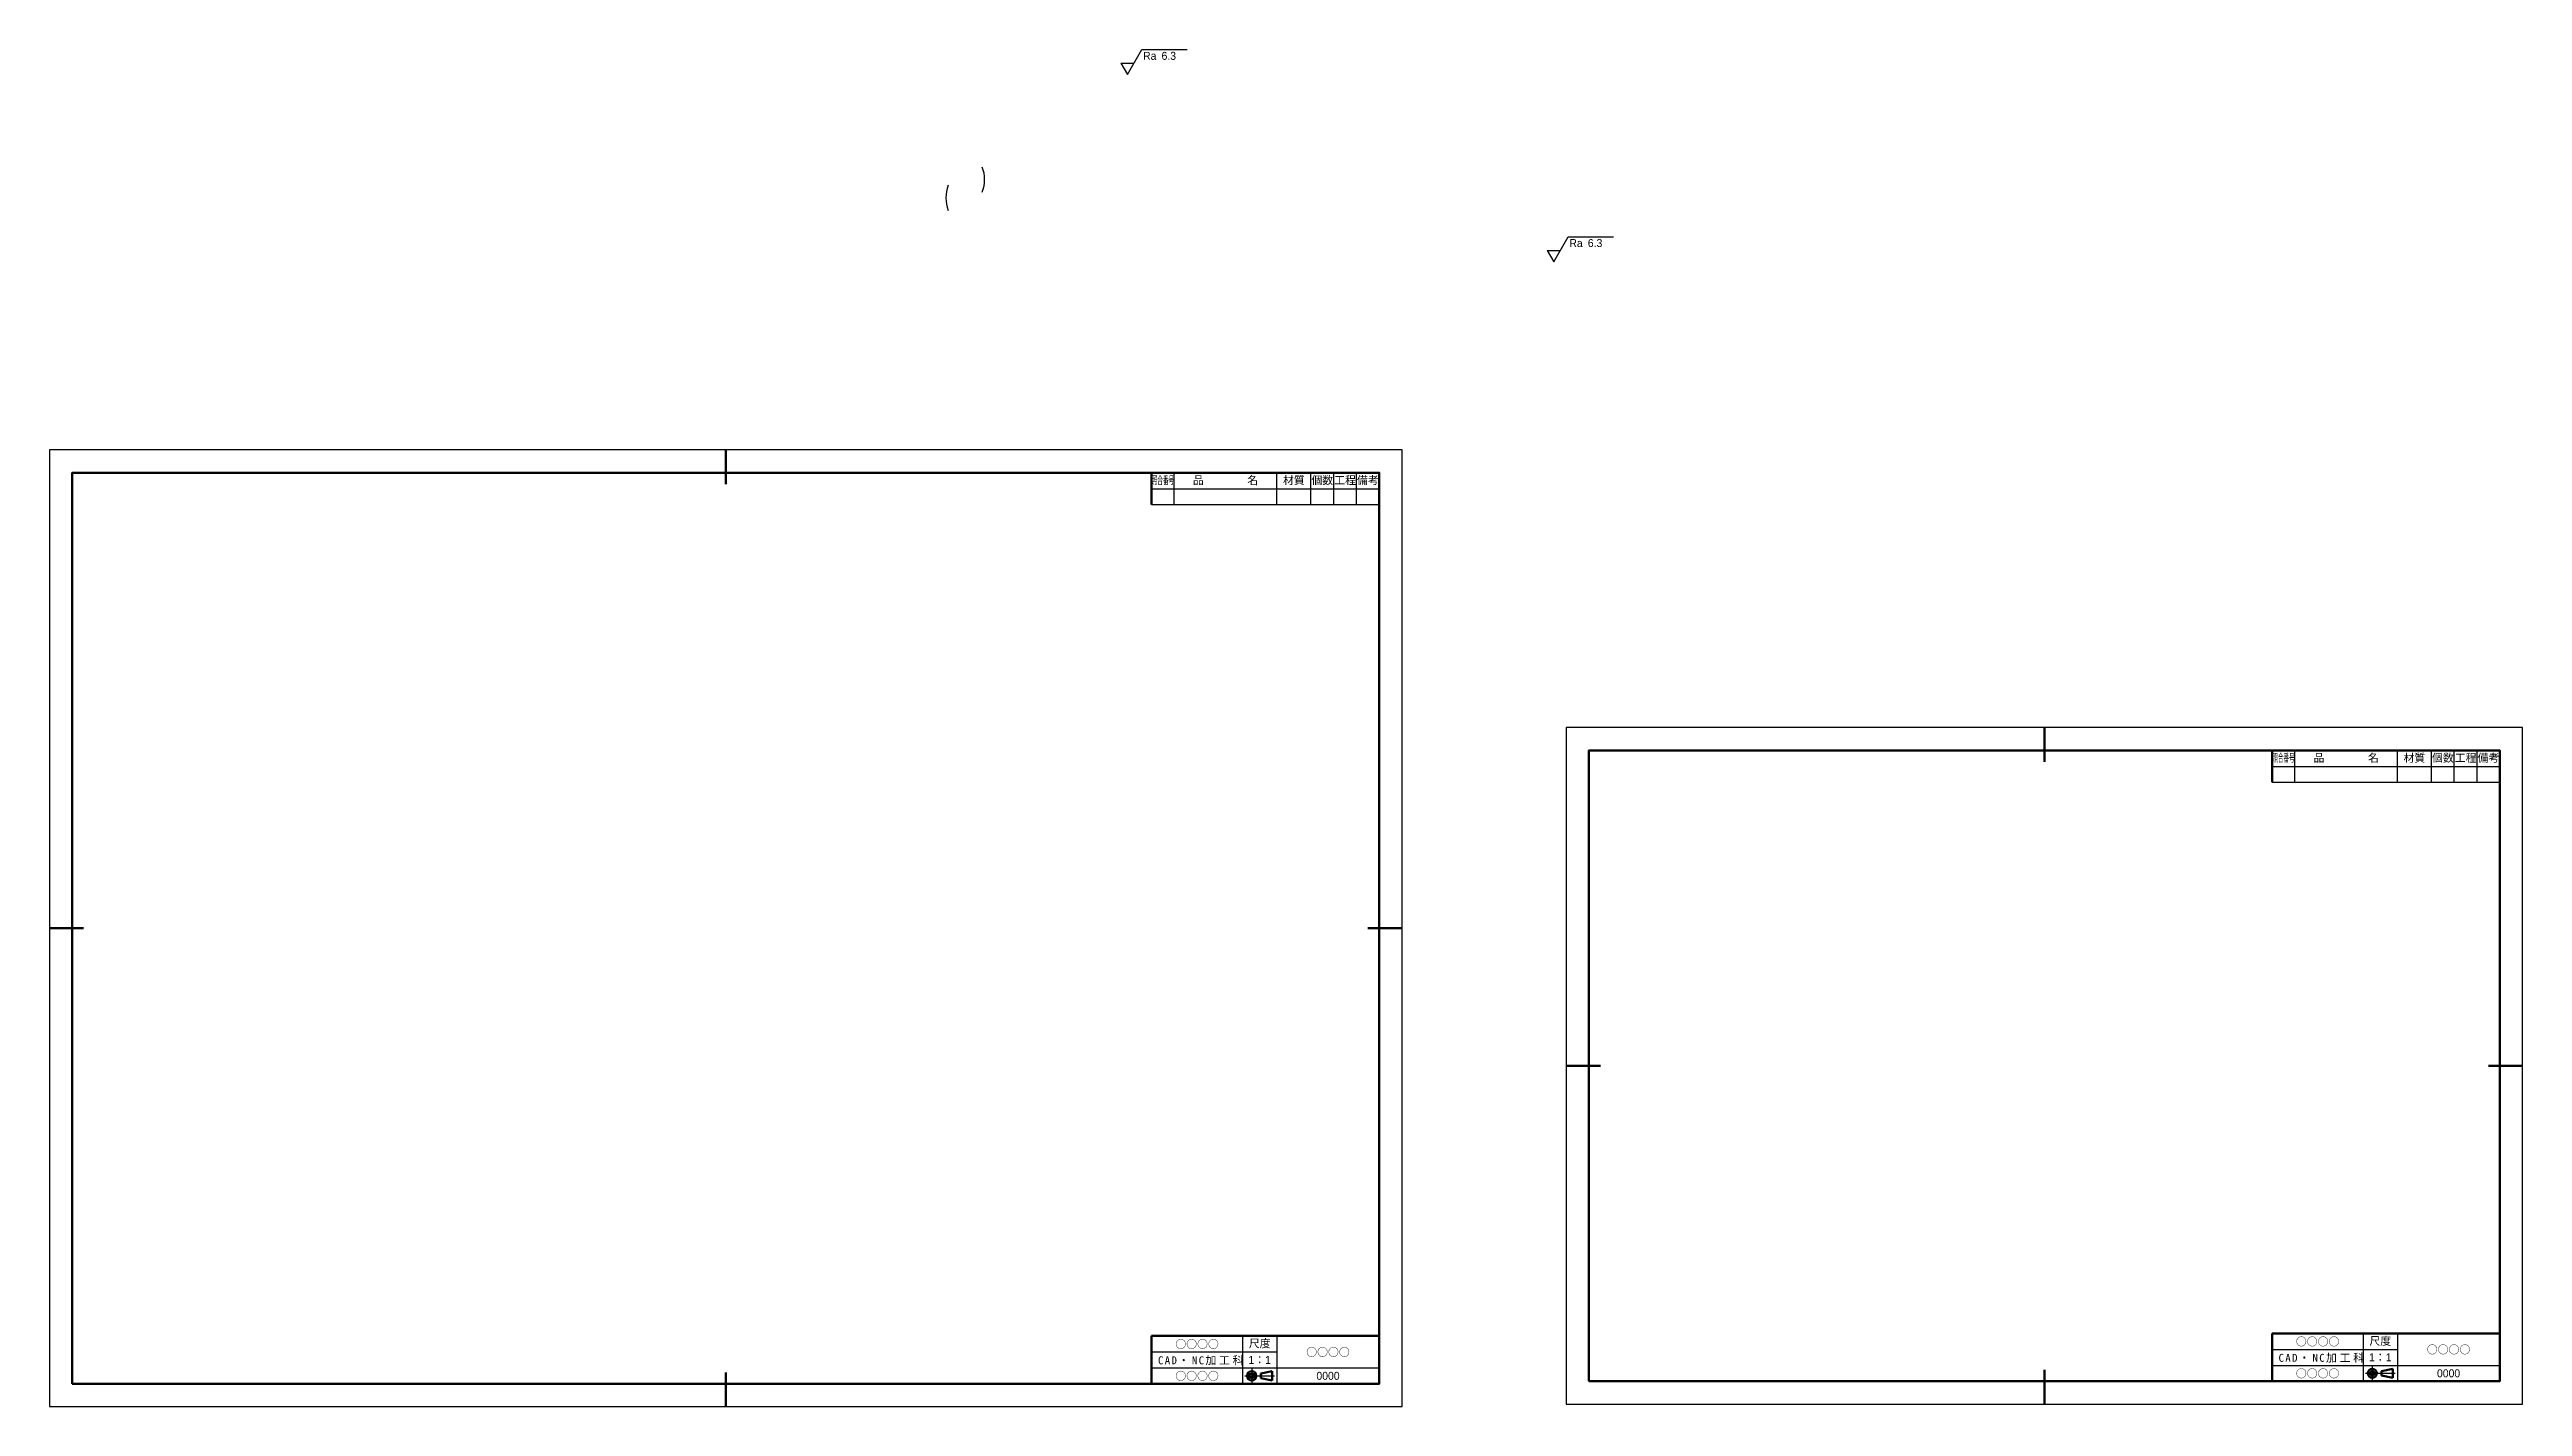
# Model space of a CAD drawing. Header units: millimetres. Extents: x -193 to 1574, y 95 to 700.
# Drawn here: x -193 to 893, y 104 to 700 of the extents above; entities that cross this region are included whole.
import ezdxf
from ezdxf.enums import TextEntityAlignment as Align

# ---------------------------------------------------------------- set-up
doc = ezdxf.new("R2010")
doc.units = ezdxf.units.MM
doc.linetypes.add('CENTER2', pattern=[28.575, 19.05, -3.175, 3.175, -3.175])
doc.layers.get('0').update_dxf_attribs({"lineweight": 25})
for name, color, linetype, lineweight in [('01外径線', 7, 'Continuous', 50), ('02図枠', 7, 'Continuous', 50), ('03細線', 6, 'Continuous', 25), ('05中心線', 1, 'CENTER2', 25), ('08注記', 7, 'Continuous', 25)]:
    doc.layers.add(name, color=color, linetype=linetype, lineweight=lineweight)
doc.styles.add('MSゴシック-3.5', font='MS Gothic.ttf')
doc.styles.add('横文字', font='MS PGothic.ttf')

# ---------------------------------------------------------------- blocks, each defined once
blk = doc.blocks.new('図枠Ａ２')
blk.add_lwpolyline([(0, 0), (594, 0), (594, 420), (0, 420)], close=True)
at = {"layer": '01外径線'}
for p, q in [((532, 14.5), (537, 15.5)), ((532, 14.5), (532, 12.5)), ((532, 12.5), (537, 11.5)), ((537, 15.5), (537, 11.5))]:
    blk.add_line(p, q, dxfattribs=at)
for radius in [2, 1]:
    blk.add_circle((528, 13.5), radius, dxfattribs=at)
at = {"layer": '02図枠'}
for p, q in [((297, 420), (297, 405)), ((484, 396), (484, 410)), ((0, 210), (15, 210)), ((594, 210), (579, 210)), ((484, 31), (584, 31)), ((484, 31), (484, 10)), ((297, 0), (297, 15))]:
    blk.add_line(p, q, dxfattribs=at)
blk.add_lwpolyline([(10, 10), (584, 10), (584, 410), (10, 410)], close=True, dxfattribs=at)
at = {"layer": '03細線'}
for p, q in [((484, 403), (584, 403)), ((494, 396), (494, 410)), ((539, 396), (539, 410)), ((554, 396), (554, 410)), ((564, 396), (564, 410)), ((574, 396), (574, 410)), ((484, 396), (584, 396)), ((484, 24), (539, 24)), ((524, 31), (524, 10)), ((539, 31), (539, 10)), ((484, 17), (584, 17))]:
    blk.add_line(p, q, dxfattribs=at)
at = {"layer": '05中心線'}
for p, q in [((525, 13.5), (538, 13.5)), ((528, 16.5), (528, 10.5))]:
    blk.add_line(p, q, dxfattribs=at)
at = {"style": '横文字'}
for tag, p in [('作成日', (504, 27.5)), ('尺度', (531.5, 20.5)), ('図名（名称）', (561.5, 24)), ('氏名', (504, 13.5)), ('図番', (561.5, 13.5))]:
    blk.add_attdef(tag, text='', height=3.5, dxfattribs=at).set_placement(p, align=Align.MIDDLE)
at = {"layer": '08注記', "char_height": 3.5, "attachment_point": 5, "style": 'MSゴシック-3.5'}
for s, width, insert in [('{\\W0.5;照合番号}', 9.877, (489, 406.5)), ('品\u3000\u3000\u3000\u3000名', 44.882, (516.5, 406.5)), ('材質', 14.972, (546.5, 406.5)), ('個数', 9.982, (559, 406.5)), ('工程', 9.982, (569, 406.5)), ('備考', 9.982, (579, 406.5)), ('{\\T1.25;CAD・NC加工科}', 47.63, (506.2, 20.1)), ('尺度', 14.657, (531.5, 27.5))]:
    blk.add_mtext_dynamic_manual_height_columns(s, width=width, gutter_width=17.5, heights=[0], dxfattribs=dict(at, insert=insert))
blk = doc.blocks.new('図枠Ａ３')
blk.add_lwpolyline([(0, 0), (420, 0), (420, 297), (0, 297)], close=True)
at = {"layer": '01外径線'}
for p, q in [((358, 14.5), (363, 15.5)), ((358, 14.5), (358, 12.5)), ((358, 12.5), (363, 11.5)), ((363, 15.5), (363, 11.5))]:
    blk.add_line(p, q, dxfattribs=at)
for radius in [2, 1]:
    blk.add_circle((354, 13.5), radius, dxfattribs=at)
at = {"layer": '02図枠'}
for p, q in [((210, 297), (210, 282)), ((310, 273), (310, 287)), ((0, 148.5), (15, 148.5)), ((420, 148.5), (405, 148.5)), ((310, 31), (410, 31)), ((310, 31), (310, 10)), ((210, 0), (210, 15))]:
    blk.add_line(p, q, dxfattribs=at)
blk.add_lwpolyline([(10, 10), (410, 10), (410, 287), (10, 287)], close=True, dxfattribs=at)
at = {"layer": '03細線'}
for p, q in [((320, 273), (320, 287)), ((365, 273), (365, 287)), ((380, 273), (380, 287)), ((390, 273), (390, 287)), ((400, 273), (400, 287)), ((310, 280), (410, 280)), ((310, 273), (410, 273)), ((310, 24), (365, 24)), ((350, 31), (350, 10)), ((365, 31), (365, 10)), ((310, 17), (410, 17))]:
    blk.add_line(p, q, dxfattribs=at)
at = {"layer": '05中心線'}
for p, q in [((351, 13.5), (364, 13.5)), ((354, 16.5), (354, 10.5))]:
    blk.add_line(p, q, dxfattribs=at)
at = {"style": '横文字'}
for tag, p in [('作成日', (330, 27.5)), ('尺度', (357.5, 20.5)), ('図名（名称）', (387.5, 24)), ('氏名', (330, 13.5)), ('図番', (387.5, 13.5))]:
    blk.add_attdef(tag, text='', height=3.5, dxfattribs=at).set_placement(p, align=Align.MIDDLE)
at = {"layer": '08注記', "char_height": 3.5, "attachment_point": 5, "style": 'MSゴシック-3.5'}
for s, width, insert in [('{\\W0.5;照合番号}', 9.877, (315, 283.5)), ('品\u3000\u3000\u3000\u3000名', 44.882, (342.5, 283.5)), ('材質', 14.972, (372.5, 283.5)), ('個数', 9.982, (385, 283.5)), ('工程', 9.982, (395, 283.5)), ('備考', 9.982, (405, 283.5)), ('{\\T1.25;CAD・NC加工科}', 47.63, (332.2, 20.1)), ('尺度', 14.657, (357.5, 27.5))]:
    blk.add_mtext_dynamic_manual_height_columns(s, width=width, gutter_width=17.5, heights=[0], dxfattribs=dict(at, insert=insert))
blk = doc.blocks.new('表面性状')
at = {"color": 0, "linetype": 'ByBlock', "lineweight": -2}
for p, q in [((0, 0), (6.4, 11)), ((-2.9, 5), (0, 0))]:
    blk.add_line(p, q, dxfattribs=at)
at = {"linetype": 'ByBlock', "lineweight": -2}
for p, q in [((6.4, 11), (26.3, 11)), ((-2.9, 5), (2.9, 5))]:
    blk.add_line(p, q, dxfattribs=at)
at = {"color": 0, "linetype": 'ByBlock', "lineweight": -2, "insert": (6.9, 10), "char_height": 3.5, "attachment_point": 1, "style": '横文字'}
blk.add_mtext_dynamic_manual_height_columns('Ra', width=18.568, gutter_width=17.5, heights=[0], dxfattribs=at)
at = {"linetype": 'ByBlock', "lineweight": -2, "style": '横文字'}
blk.add_attdef('値', (15, 6.5), '', height=3.5, dxfattribs=at)
blk = doc.blocks.new('カッコ左')
blk.add_arc((14, 5.5), 15, 158.4898, 201.5102)
blk = doc.blocks.new('カッコ右')
blk.add_arc((-14, 5.5), 15, 338.4898, 21.5102)

msp = doc.modelspace()

# ---------------------------------------------------------------- block references
for name, p, values in [('表面性状', (280.6, 688.8), {'値': '6.3'}), ('表面性状', (467.8, 606.6), {'値': '6.3'}), ('図枠Ａ２', (-192.8, 104), {'尺度': '1：1', '氏名': '○○○○', '作成日': '○○○○', '図名（名称）': '○○○○', '図番': '0000'}), ('図枠Ａ３', (473.3, 105.1), {'尺度': '1：1', '氏名': '○○○○', '作成日': '○○○○', '図名（名称）': '○○○○', '図番': '0000'})]:
    msp.add_blockref(name, p).add_auto_attribs(values)
for name, p in [('カッコ右', (216.9, 637.2)), ('カッコ左', (201.9, 629.2))]:
    msp.add_blockref(name, p)

doc.saveas('drawing.dxf')
